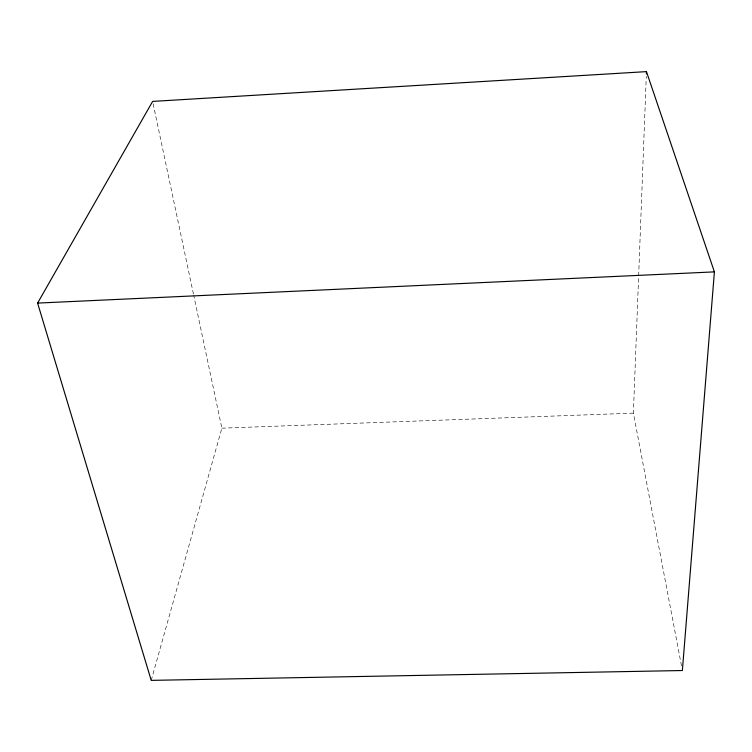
<?xml version="1.0" encoding="UTF-8"?>
<svg xmlns="http://www.w3.org/2000/svg" width="752" height="752" viewBox="0 0 752 752"><rect width="100%" height="100%" fill="white"/><g stroke="black" fill="none" stroke-linecap="round" stroke-linejoin="round"><path stroke-width="0.56" stroke-dasharray="3.76 2.82" d="M681.5 665.915L633.391 413.139L646.288 76.328M151.218 680.372L221.868 428.17L193.687 295.179M221.868 428.17L633.391 413.139M153.117 103.701L193.443 294.032"/><path stroke-width="1.13" d="M646.382 73.978L646.466 71.628L152.628 101.407L37.6 303.094L151.218 680.372L682.374 670.53L714.4 271.876L646.466 71.628M37.6 303.094L714.4 271.876"/></g></svg>
